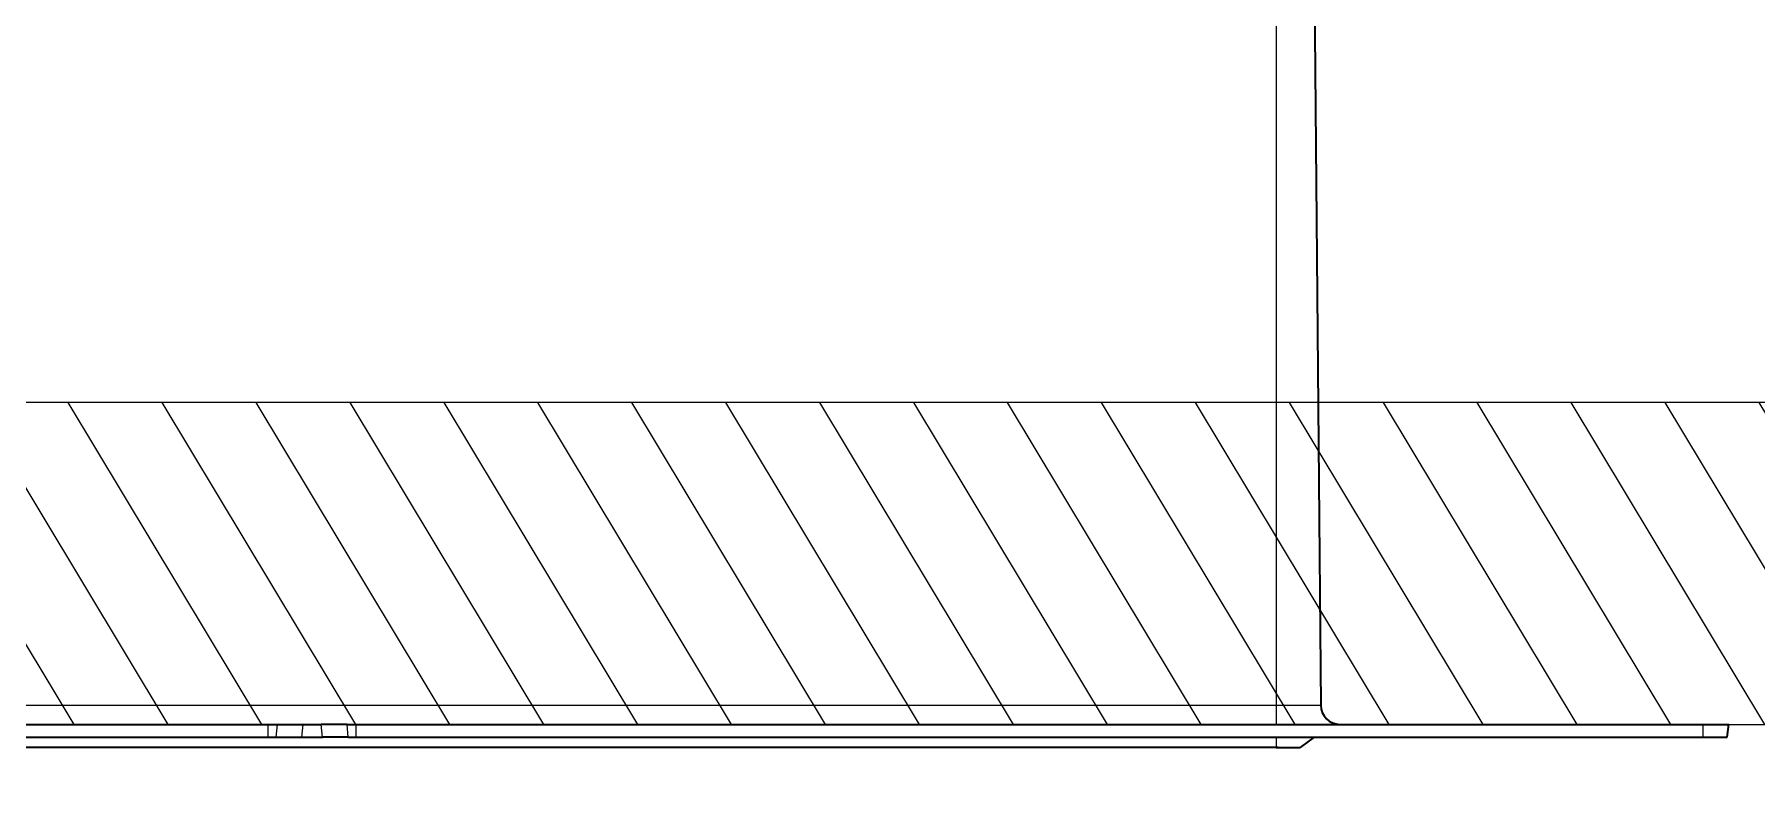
# Model space of a CAD drawing. Header units: inches. Extents: x 258415 to 640093, y 441672 to 945769.
# Drawn here: x 310655.9 to 310789.6, y 462719.3 to 462777.4 of the extents above; entities that cross this region are included whole.
import ezdxf

# ---------------------------------------------------------------- set-up
doc = ezdxf.new("R2010")
doc.units = ezdxf.units.IN
doc.header["$MEASUREMENT"] = 0
for name, color, linetype in [('CQ Grg Gypsum', 41, 'Continuous'), ('CQ Light Elevation', 4, 'Continuous'), ('CQ section wall', 3, 'Continuous'), ('CQ Wall hatch_CHB', 8, 'Continuous')]:
    doc.layers.add(name, color=color, linetype=linetype)
doc.layers.add('CQ Gypsum Hatch', color=8, linetype='Continuous', lineweight=20)
doc.layers.add('CQ Lighting', color=5, linetype='Continuous', lineweight=0)

# ---------------------------------------------------------------- blocks, each defined once
blk = doc.blocks.new('ff12 section a and b')
at = {"layer": 'CQ Wall hatch_CHB', "ltscale": 300, "extrusion": (1.65644e-08, -2.02966e-09, 1)}
h = blk.add_hatch(dxfattribs=at)
h.set_pattern_fill('AR-CONC', color=256, scale=10, angle=-13.9714, style=0)
h.set_pattern_definition([(36.028577, (-117982.78, -49373.48), (68.0890203, -23.40695), [7.5, -82.5]), (341.028577, (-117982.78, -49373.48), (4.6961155, 76.3439316), [6, -66]), (86.480021, (-117977.11, -49375.43), (72.7851354, 52.936981), [6.374019, -70.114211]), (32.212777, (-117977.95, -49354.07), (99.570572, -41.829513), [11.25, -123.75]), (82.664212, (-117969.65, -49357.56), (114.220033, 71.96377), [9.561034, -105.171376]), (337.21274, (-117977.95, -49354.07), (114.220033, 71.96377), [9, -99]), (7.028577, (-117969.455, -49361.34), (48.2040844, -53.482392), [7.5, -82.5]), (312.028577, (-117969.455, -49361.34), (41.119588, 64.495185), [6, -66]), (57.480021, (-117965.44, -49365.796), (89.323671, 11.012793), [6.374019, -70.114211]), (23.5285767, (-117982.78, -49373.481), (9.2173322, 32.010976), [0, -65.2, 0, -67, 0, -66.25]), (353.528577, (-117982.78, -49373.48), (35.0512903, 31.9228578), [0, -38.2, 0, -63.7, 0, -25.25]), (313.5285767, (-118004.42, -49368.097), (51.2584374, -15.0772595), [0, -25, 0, -78, 0, -103.5]), (303.528577, (-118014.125, -49365.683), (59.0102484, -4.3659754), [0, -32.5, 0, -51.8, 0, -73.5])])
h.paths.add_polyline_path([(308598.93, 463573.85), (308598.93, 463323.85), (312785.44, 463323.85), (312785.44, 463823.85), (312585.44, 463823.85), (312585.44, 463573.85)])
h.paths.add_polyline_path([(308598.93, 459623.85), (308598.93, 459373.85), (312785.44, 459373.85), (312785.44, 459623.85)])
blk = doc.blocks.new('T.HC0E0.HQ12 side 2')
at = {"layer": 'CQ Lighting', "color": 1, "lineweight": 13}
for p in [(442078.15, 518877.62), (441928.45, 518820.2)]:
    blk.add_line(p, (442078.15, 518820.2), dxfattribs=at)
at = {"layer": 'CQ Lighting', "color": 1, "lineweight": 35}
for p, q in [((442081.1, 518877.62), (442081.61, 518820.2)), ((441895.3, 518818.72), (441999.89, 518818.72)), ((442006.72, 518818.72), (442111.3, 518818.72)), ((441895.3, 518817.72), (441999.89, 518817.72)), ((442078.15, 518816.92), (441928.45, 518816.92)), ((442006.72, 518817.72), (442111.3, 518817.72))]:
    blk.add_line(p, q, dxfattribs=at)
at = {"layer": 'CQ Lighting', "color": 1, "lineweight": 13, "ltscale": 0.086276}
blk.add_line((442078.15, 518820.2), (442081.61, 518820.2), dxfattribs=at)
at = {"layer": 'CQ Lighting', "color": 1, "lineweight": 13, "ltscale": 0.037173}
blk.add_line((442078.15, 518820.2), (442078.15, 518818.72), dxfattribs=at)
at = {"layer": 'CQ Lighting', "color": 1, "lineweight": 35, "ltscale": 0.017677}
for p, q in [((441999.89, 518818.72), (442000.6, 518818.72)), ((442006.01, 518818.72), (442006.72, 518818.72))]:
    blk.add_line(p, q, dxfattribs=at)
at = {"layer": 'CQ Lighting', "color": 1, "lineweight": 13, "ltscale": 0.025}
for p, q in [((441999.89, 518817.72), (441999.89, 518818.72)), ((442006.72, 518817.72), (442006.72, 518818.72)), ((442111.3, 518817.72), (442111.3, 518818.72))]:
    blk.add_line(p, q, dxfattribs=at)
at = {"layer": 'CQ Lighting', "color": 1, "lineweight": 13, "ltscale": 0.025094}
for p, q in [((442000.51, 518817.72), (442000.6, 518818.72)), ((442002.51, 518817.72), (442002.6, 518818.72)), ((442004.1, 518817.72), (442004.01, 518818.72)), ((442006.1, 518817.72), (442006.01, 518818.72))]:
    blk.add_line(p, q, dxfattribs=at)
at = {"layer": 'CQ Lighting', "color": 1, "lineweight": 35, "ltscale": 0.05}
for p, q in [((442000.6, 518818.72), (442002.6, 518818.72)), ((442006.01, 518818.72), (442004.01, 518818.72)), ((442111.3, 518818.72), (442113.3, 518818.72)), ((442000.51, 518817.72), (442002.51, 518817.72)), ((442006.1, 518817.72), (442004.1, 518817.72))]:
    blk.add_line(p, q, dxfattribs=at)
at = {"layer": 'CQ Lighting', "color": 1, "lineweight": 35, "ltscale": 0.035355}
blk.add_line((442002.6, 518818.72), (442004.01, 518818.72), dxfattribs=at)
at = {"layer": 'CQ Lighting', "color": 1, "lineweight": 35, "ltscale": 0.025188}
blk.add_line((442113.18, 518817.72), (442113.3, 518818.72), dxfattribs=at)
at = {"layer": 'CQ Lighting', "color": 1, "lineweight": 35, "ltscale": 0.015506}
for p, q in [((441999.89, 518817.72), (442000.51, 518817.72)), ((442006.1, 518817.72), (442006.72, 518817.72))]:
    blk.add_line(p, q, dxfattribs=at)
at = {"layer": 'CQ Lighting', "color": 1, "lineweight": 35, "ltscale": 0.039697}
blk.add_line((442002.51, 518817.72), (442004.1, 518817.72), dxfattribs=at)
at = {"layer": 'CQ Lighting', "color": 1, "lineweight": 13, "ltscale": 0.02}
blk.add_line((442078.15, 518817.72), (442078.15, 518816.92), dxfattribs=at)
at = {"layer": 'CQ Lighting', "color": 1, "lineweight": 35, "ltscale": 0.047002}
blk.add_line((442078.15, 518816.92), (442080.03, 518816.92), dxfattribs=at)
at = {"layer": 'CQ Lighting', "color": 1, "lineweight": 35, "ltscale": 0.003743}
blk.add_line((442078.3, 518816.92), (442078.16, 518816.92), dxfattribs=at)
at = {"layer": 'CQ Lighting', "color": 1, "lineweight": 35, "ltscale": 0.033399}
blk.add_line((442081.1, 518817.72), (442080.03, 518816.92), dxfattribs=at)
at = {"layer": 'CQ Lighting', "color": 1, "lineweight": 35, "ltscale": 0.04693}
blk.add_line((442111.3, 518817.72), (442113.18, 518817.72), dxfattribs=at)
at = {"layer": 'CQ Lighting', "color": 1, "lineweight": 35}
blk.add_arc((442083.11, 518820.22), 1.5, 180.5, 270, dxfattribs=at)

msp = doc.modelspace()

# ---------------------------------------------------------------- hatches: boundary and pattern name
at = {"layer": 'CQ Gypsum Hatch'}
h = msp.add_hatch(dxfattribs=at)
h.set_pattern_fill('ANSI31', color=256, scale=50, angle=76.02858, style=0)
h.set_pattern_definition([(121.0285767, (-9266.02, -7354.6207), (-5.35568947, -3.22165956), [])])
h.paths.add_polyline_path([(308985.434, 462773.854), (308985.434, 462748.854), (309005.434, 462748.854), (309005.434, 462723.855), (312385.436, 462723.855), (312385.436, 462748.854), (312405.436, 462748.854), (312405.436, 462773.854), (312360.436, 462773.854), (312360.436, 462748.854), (309030.434, 462748.854), (309030.434, 462773.854)])

# ---------------------------------------------------------------- linework, layer by layer
at = {"layer": 'CQ Grg Gypsum', "elevation": 0.001}
msp.add_lwpolyline([(308985.434, 462773.854), (308985.434, 462748.854), (309005.434, 462748.854), (309005.434, 462723.855), (312385.436, 462723.855), (312385.436, 462748.854), (312405.436, 462748.854), (312405.436, 462773.854), (312360.436, 462773.854), (312360.436, 462748.854), (309030.434, 462748.854), (309030.434, 462773.854), (308985.434, 462773.854)], dxfattribs=at)

# ---------------------------------------------------------------- block references
at = {"layer": 'CQ Light Elevation'}
msp.add_blockref('T.HC0E0.HQ12 side 2', (-131325.869, -56094.863, 0.001), dxfattribs=at)
at = {"layer": 'CQ section wall'}
msp.add_blockref('ff12 section a and b', (0, 0), dxfattribs=at)

doc.saveas('drawing.dxf')
